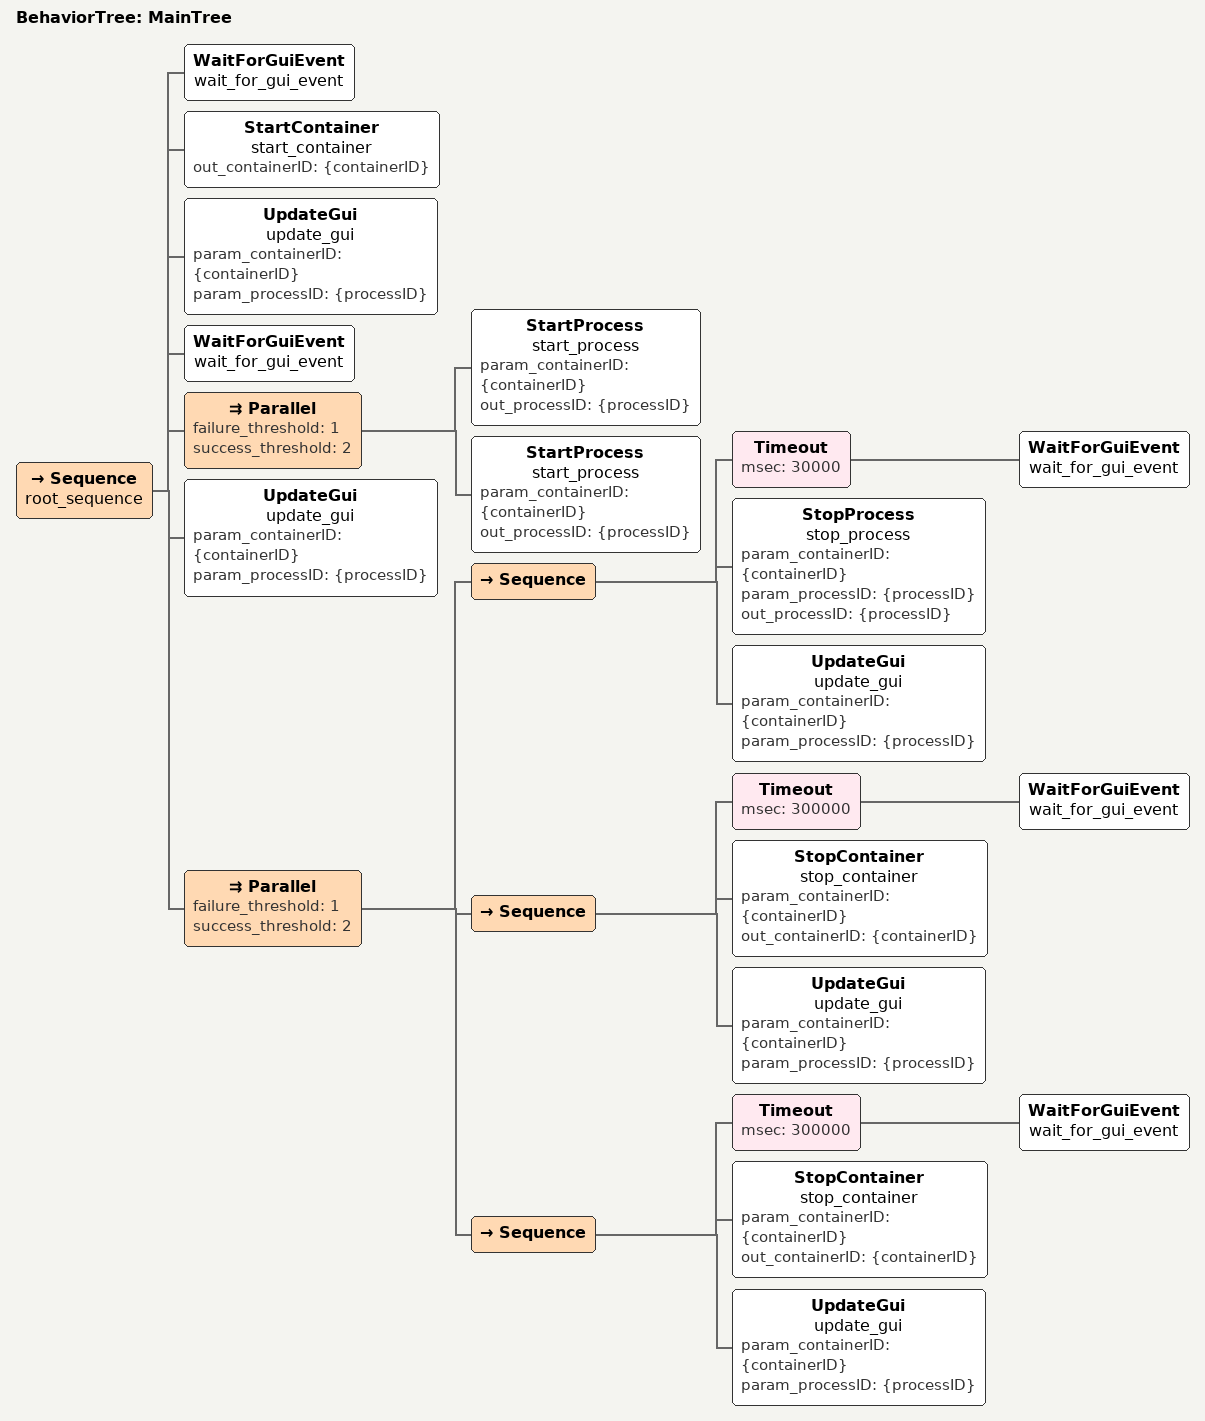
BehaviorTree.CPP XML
<root main_tree_to_execute = "MainTree" >

<BehaviorTree ID="MainTree">
        <Sequence name="root_sequence">
            <WaitForGuiEvent   name="wait_for_gui_event" />
            <StartContainer name="start_container" out_containerID="{containerID}"/>
            <UpdateGui name="update_gui" param_containerID="{containerID}" param_processID="{processID}"/>
            <WaitForGuiEvent name="wait_for_gui_event" /> <!--start process event -->

            <Parallel failure_threshold="1" success_threshold="2">
               <StartProcess name="start_process" param_containerID="{containerID}" out_processID="{processID}"/>
              <StartProcess name="start_process" param_containerID="{containerID}" out_processID="{processID}"/>
               <!-- multiple start process -->
            </Parallel>

            <UpdateGui name="update_gui" param_containerID="{containerID}" param_processID="{processID}"/>
           <Parallel failure_threshold="1" success_threshold="2">
             <!-- multiple stop process and stop container-->
            <Sequence>
               <Timeout msec="30000" >
                <WaitForGuiEvent name="wait_for_gui_event" /> <!--stop process event -->
               </Timeout>
                <StopProcess name="stop_process" param_containerID="{containerID}" param_processID="{processID}" out_processID="{processID}"/>
                <UpdateGui name="update_gui" param_containerID="{containerID}" param_processID="{processID}" />
            </Sequence>
            <Sequence>
              <Timeout msec="300000">
                <WaitForGuiEvent name="wait_for_gui_event" /> <!--stop container event-->
               </Timeout>
                <StopContainer name="stop_container" param_containerID="{containerID}" out_containerID="{containerID}"/>
               <UpdateGui name="update_gui" param_containerID="{containerID}" param_processID="{processID}"/>
            </Sequence>
            <Sequence>
              <Timeout msec="300000">
                <WaitForGuiEvent name="wait_for_gui_event" /> <!--stop container event-->
               </Timeout>
                <StopContainer name="stop_container" param_containerID="{containerID}" out_containerID="{containerID}"/>
               <UpdateGui name="update_gui" param_containerID="{containerID}" param_processID="{processID}"/>
            </Sequence>
         </Parallel>
        </Sequence>
     </BehaviorTree>

 </root>
